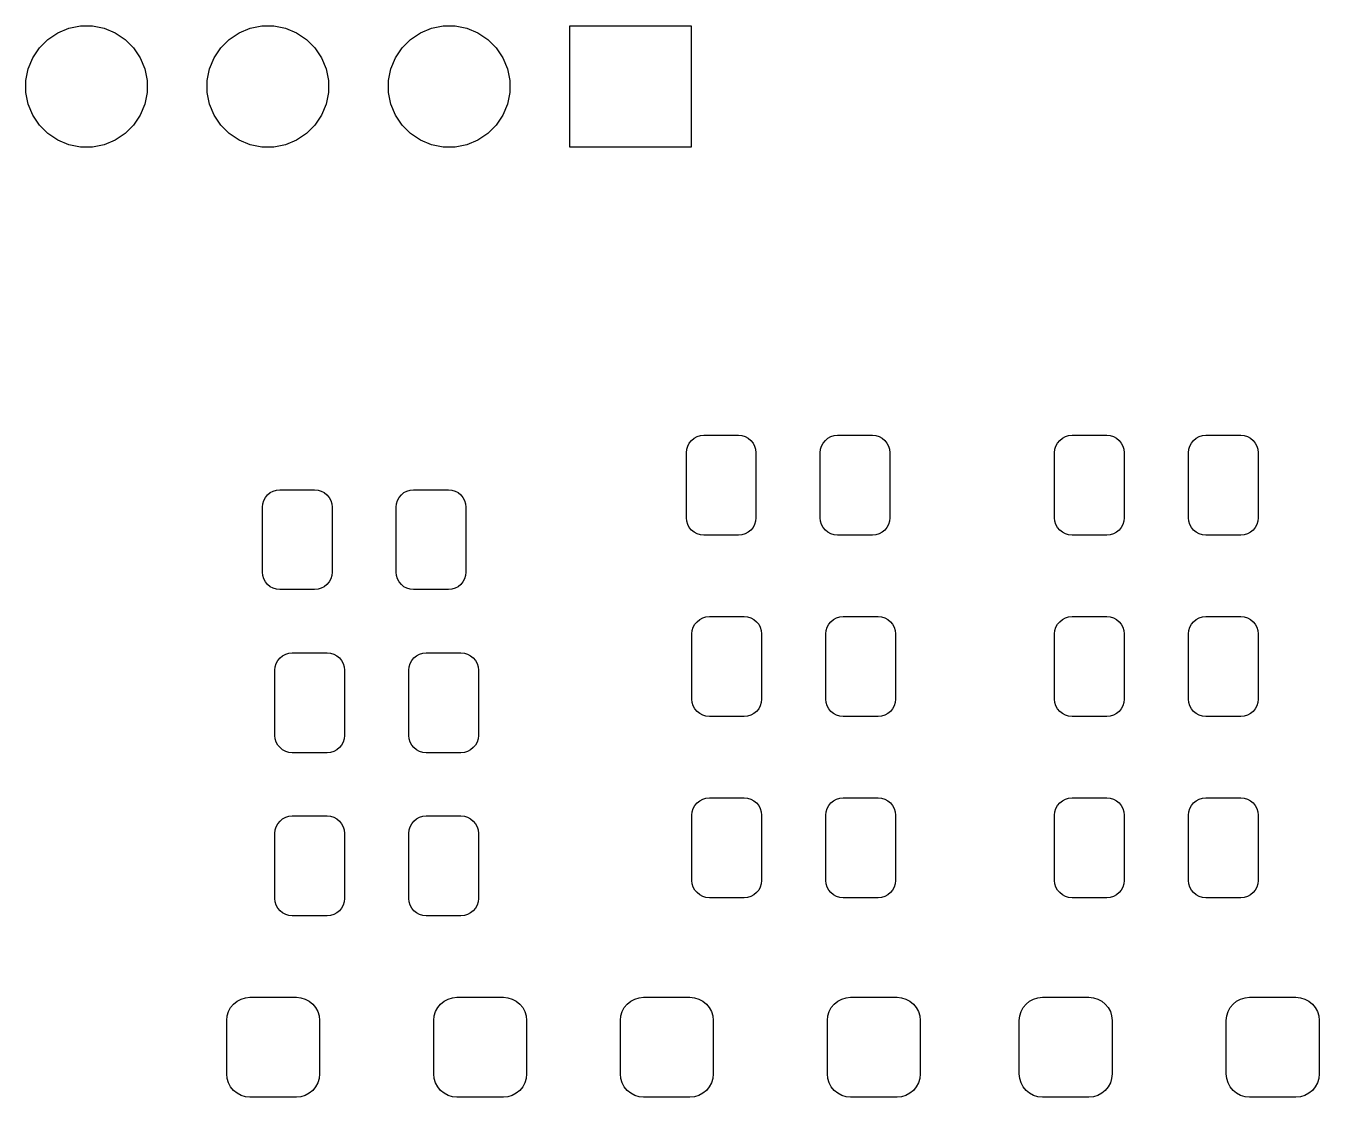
# Model space of a CAD drawing. Extents: x -0.28 to 2.62, y -2.15 to -0.12.
# Drawn here: x 1.177 to 1.89, y -0.978 to -0.387 of the extents above; entities that cross this region are included whole.
import ezdxf

# ---------------------------------------------------------------- set-up
doc = ezdxf.new("R2010")
doc.units = 0
doc.header["$MEASUREMENT"] = 0
doc.layers.add('BLACK', color=7, linetype='CONTINUOUS')

msp = doc.modelspace()

# ---------------------------------------------------------------- linework, layer by layer
at = {"layer": 'BLACK', "linetype": 'CONTINUOUS'}
for p, q in [((1.18867, -0.394006), (1.19415, -0.390344)), ((1.19415, -0.390344), (1.20024, -0.387821)), ((1.20024, -0.387821), (1.2067, -0.386535)), ((1.2067, -0.386535), (1.2133, -0.386535)), ((1.2133, -0.386535), (1.21976, -0.387821)), ((1.21976, -0.387821), (1.22585, -0.390344)), ((1.22585, -0.390344), (1.23133, -0.394006)), ((1.28867, -0.394006), (1.29415, -0.390344)), ((1.29415, -0.390344), (1.30024, -0.387821)), ((1.30024, -0.387821), (1.3067, -0.386535)), ((1.3067, -0.386535), (1.3133, -0.386535)), ((1.3133, -0.386535), (1.31976, -0.387821)), ((1.31976, -0.387821), (1.32585, -0.390344)), ((1.32585, -0.390344), (1.33133, -0.394006)), ((1.38867, -0.394006), (1.39415, -0.390344)), ((1.39415, -0.390344), (1.40024, -0.387821)), ((1.40024, -0.387821), (1.4067, -0.386535)), ((1.4067, -0.386535), (1.4133, -0.386535)), ((1.4133, -0.386535), (1.41976, -0.387821)), ((1.41976, -0.387821), (1.42585, -0.390344)), ((1.42585, -0.390344), (1.43133, -0.394006)), ((1.47654, -0.453465), (1.47654, -0.386535)), ((1.47654, -0.386535), (1.54346, -0.386535)), ((1.54346, -0.386535), (1.54346, -0.453465)), ((1.18034, -0.404149), (1.18401, -0.398668)), ((1.18401, -0.398668), (1.18867, -0.394006)), ((1.23133, -0.394006), (1.23599, -0.398668)), ((1.23599, -0.398668), (1.23966, -0.404149)), ((1.28034, -0.404149), (1.28401, -0.398668)), ((1.28401, -0.398668), (1.28867, -0.394006)), ((1.33133, -0.394006), (1.33599, -0.398668)), ((1.33599, -0.398668), (1.33966, -0.404149)), ((1.38034, -0.404149), (1.38401, -0.398668)), ((1.38401, -0.398668), (1.38867, -0.394006)), ((1.43133, -0.394006), (1.43599, -0.398668)), ((1.43599, -0.398668), (1.43966, -0.404149)), ((1.17782, -0.410239), (1.18034, -0.404149)), ((1.23966, -0.404149), (1.24218, -0.410239)), ((1.27782, -0.410239), (1.28034, -0.404149)), ((1.33966, -0.404149), (1.34218, -0.410239)), ((1.37782, -0.410239), (1.38034, -0.404149)), ((1.43966, -0.404149), (1.44218, -0.410239)), ((1.17654, -0.416704), (1.17782, -0.410239)), ((1.24218, -0.410239), (1.24346, -0.416704)), ((1.27654, -0.416704), (1.27782, -0.410239)), ((1.34218, -0.410239), (1.34346, -0.416704)), ((1.37654, -0.416704), (1.37782, -0.410239)), ((1.44218, -0.410239), (1.44346, -0.416704)), ((1.17654, -0.423296), (1.17654, -0.416704)), ((1.24346, -0.416704), (1.24346, -0.423296)), ((1.27654, -0.423296), (1.27654, -0.416704)), ((1.34346, -0.416704), (1.34346, -0.423296)), ((1.37654, -0.423296), (1.37654, -0.416704)), ((1.44346, -0.416704), (1.44346, -0.423296)), ((1.17782, -0.429761), (1.17654, -0.423296)), ((1.24346, -0.423296), (1.24218, -0.429761)), ((1.27782, -0.429761), (1.27654, -0.423296)), ((1.34346, -0.423296), (1.34218, -0.429761)), ((1.37782, -0.429761), (1.37654, -0.423296)), ((1.44346, -0.423296), (1.44218, -0.429761)), ((1.18034, -0.435851), (1.17782, -0.429761)), ((1.24218, -0.429761), (1.23966, -0.435851)), ((1.28034, -0.435851), (1.27782, -0.429761)), ((1.34218, -0.429761), (1.33966, -0.435851)), ((1.38034, -0.435851), (1.37782, -0.429761)), ((1.44218, -0.429761), (1.43966, -0.435851)), ((1.18401, -0.441332), (1.18034, -0.435851)), ((1.18867, -0.445994), (1.18401, -0.441332)), ((1.23599, -0.441332), (1.23133, -0.445994)), ((1.23966, -0.435851), (1.23599, -0.441332)), ((1.28401, -0.441332), (1.28034, -0.435851)), ((1.28867, -0.445994), (1.28401, -0.441332)), ((1.33599, -0.441332), (1.33133, -0.445994)), ((1.33966, -0.435851), (1.33599, -0.441332)), ((1.38401, -0.441332), (1.38034, -0.435851)), ((1.38867, -0.445994), (1.38401, -0.441332)), ((1.43599, -0.441332), (1.43133, -0.445994)), ((1.43966, -0.435851), (1.43599, -0.441332)), ((1.19415, -0.449656), (1.18867, -0.445994)), ((1.23133, -0.445994), (1.22585, -0.449656)), ((1.29415, -0.449656), (1.28867, -0.445994)), ((1.33133, -0.445994), (1.32585, -0.449656)), ((1.39415, -0.449656), (1.38867, -0.445994)), ((1.43133, -0.445994), (1.42585, -0.449656)), ((1.20024, -0.452179), (1.19415, -0.449656)), ((1.2067, -0.453465), (1.20024, -0.452179)), ((1.2133, -0.453465), (1.2067, -0.453465)), ((1.21976, -0.452179), (1.2133, -0.453465)), ((1.22585, -0.449656), (1.21976, -0.452179)), ((1.30024, -0.452179), (1.29415, -0.449656)), ((1.3067, -0.453465), (1.30024, -0.452179)), ((1.3133, -0.453465), (1.3067, -0.453465)), ((1.31976, -0.452179), (1.3133, -0.453465)), ((1.32585, -0.449656), (1.31976, -0.452179)), ((1.40024, -0.452179), (1.39415, -0.449656)), ((1.4067, -0.453465), (1.40024, -0.452179)), ((1.4133, -0.453465), (1.4067, -0.453465)), ((1.41976, -0.452179), (1.4133, -0.453465)), ((1.42585, -0.449656), (1.41976, -0.452179)), ((1.54346, -0.453465), (1.47654, -0.453465)), ((1.54507, -0.614058), (1.54673, -0.613171)), ((1.54673, -0.613171), (1.54853, -0.612625)), ((1.54853, -0.612625), (1.5504, -0.612441)), ((1.5504, -0.612441), (1.5696, -0.612441)), ((1.5696, -0.612441), (1.57147, -0.612625)), ((1.57147, -0.612625), (1.57327, -0.613171)), ((1.57327, -0.613171), (1.57493, -0.614058)), ((1.61889, -0.614058), (1.62055, -0.613171)), ((1.62055, -0.613171), (1.62235, -0.612625)), ((1.62235, -0.612625), (1.62422, -0.612441)), ((1.62422, -0.612441), (1.64342, -0.612441)), ((1.64342, -0.612441), (1.64529, -0.612625)), ((1.64529, -0.612625), (1.64709, -0.613171)), ((1.64709, -0.613171), (1.64875, -0.614058)), ((1.74816, -0.614058), (1.74982, -0.613171)), ((1.74982, -0.613171), (1.75162, -0.612625)), ((1.75162, -0.612625), (1.75349, -0.612441)), ((1.75349, -0.612441), (1.77269, -0.612441)), ((1.77269, -0.612441), (1.77456, -0.612625)), ((1.77456, -0.612625), (1.77636, -0.613171)), ((1.77636, -0.613171), (1.77802, -0.614058)), ((1.82198, -0.614058), (1.82364, -0.613171)), ((1.82364, -0.613171), (1.82544, -0.612625)), ((1.82544, -0.612625), (1.82731, -0.612441)), ((1.82731, -0.612441), (1.84651, -0.612441)), ((1.84651, -0.612441), (1.84838, -0.612625)), ((1.84838, -0.612625), (1.85018, -0.613171)), ((1.85018, -0.613171), (1.85184, -0.614058)), ((1.54081, -0.622037), (1.54099, -0.620165)), ((1.54099, -0.620165), (1.54154, -0.618365)), ((1.54154, -0.618365), (1.54242, -0.616706)), ((1.54242, -0.616706), (1.54362, -0.615252)), ((1.54362, -0.615252), (1.54507, -0.614058)), ((1.57493, -0.614058), (1.57638, -0.615252)), ((1.57638, -0.615252), (1.57758, -0.616706)), ((1.57758, -0.616706), (1.57846, -0.618365)), ((1.57846, -0.618365), (1.57901, -0.620165)), ((1.57901, -0.620165), (1.57919, -0.622037)), ((1.61463, -0.622037), (1.61481, -0.620165)), ((1.61481, -0.620165), (1.61536, -0.618365)), ((1.61536, -0.618365), (1.61624, -0.616706)), ((1.61624, -0.616706), (1.61744, -0.615252)), ((1.61744, -0.615252), (1.61889, -0.614058)), ((1.64875, -0.614058), (1.6502, -0.615252)), ((1.6502, -0.615252), (1.65139, -0.616706)), ((1.65139, -0.616706), (1.65228, -0.618365)), ((1.65228, -0.618365), (1.65283, -0.620165)), ((1.65283, -0.620165), (1.65301, -0.622037)), ((1.7439, -0.622037), (1.74408, -0.620165)), ((1.74408, -0.620165), (1.74463, -0.618365)), ((1.74463, -0.618365), (1.74551, -0.616706)), ((1.74551, -0.616706), (1.74671, -0.615252)), ((1.74671, -0.615252), (1.74816, -0.614058)), ((1.77802, -0.614058), (1.77947, -0.615252)), ((1.77947, -0.615252), (1.78067, -0.616706)), ((1.78067, -0.616706), (1.78155, -0.618365)), ((1.78155, -0.618365), (1.7821, -0.620165)), ((1.7821, -0.620165), (1.78228, -0.622037)), ((1.81772, -0.622037), (1.8179, -0.620165)), ((1.8179, -0.620165), (1.81845, -0.618365)), ((1.81845, -0.618365), (1.81933, -0.616706)), ((1.81933, -0.616706), (1.82053, -0.615252)), ((1.82053, -0.615252), (1.82198, -0.614058)), ((1.85184, -0.614058), (1.85329, -0.615252)), ((1.85329, -0.615252), (1.85449, -0.616706)), ((1.85449, -0.616706), (1.85537, -0.618365)), ((1.85537, -0.618365), (1.85592, -0.620165)), ((1.85592, -0.620165), (1.8561, -0.622037)), ((1.54081, -0.657963), (1.54081, -0.622037)), ((1.57919, -0.622037), (1.57919, -0.657963)), ((1.61463, -0.657963), (1.61463, -0.622037)), ((1.65301, -0.622037), (1.65301, -0.657963)), ((1.7439, -0.657963), (1.7439, -0.622037)), ((1.78228, -0.622037), (1.78228, -0.657963)), ((1.81772, -0.657963), (1.81772, -0.622037)), ((1.8561, -0.622037), (1.8561, -0.657963)), ((1.30717, -0.650165), (1.30772, -0.648365)), ((1.30772, -0.648365), (1.30861, -0.646706)), ((1.30861, -0.646706), (1.3098, -0.645252)), ((1.3098, -0.645252), (1.31125, -0.644058)), ((1.31125, -0.644058), (1.31291, -0.643171)), ((1.31291, -0.643171), (1.31471, -0.642625)), ((1.31471, -0.642625), (1.31658, -0.642441)), ((1.31658, -0.642441), (1.33578, -0.642441)), ((1.33578, -0.642441), (1.33765, -0.642625)), ((1.33765, -0.642625), (1.33945, -0.643171)), ((1.33945, -0.643171), (1.34111, -0.644058)), ((1.34111, -0.644058), (1.34256, -0.645252)), ((1.34256, -0.645252), (1.34376, -0.646706)), ((1.34376, -0.646706), (1.34464, -0.648365)), ((1.34464, -0.648365), (1.34519, -0.650165)), ((1.38099, -0.650165), (1.38154, -0.648365)), ((1.38154, -0.648365), (1.38242, -0.646706)), ((1.38242, -0.646706), (1.38362, -0.645252)), ((1.38362, -0.645252), (1.38507, -0.644058)), ((1.38507, -0.644058), (1.38673, -0.643171)), ((1.38673, -0.643171), (1.38853, -0.642625)), ((1.38853, -0.642625), (1.3904, -0.642441)), ((1.3904, -0.642441), (1.4096, -0.642441)), ((1.4096, -0.642441), (1.41147, -0.642625)), ((1.41147, -0.642625), (1.41327, -0.643171)), ((1.41327, -0.643171), (1.41493, -0.644058)), ((1.41493, -0.644058), (1.41638, -0.645252)), ((1.41638, -0.645252), (1.41758, -0.646706)), ((1.41758, -0.646706), (1.41846, -0.648365)), ((1.41846, -0.648365), (1.41901, -0.650165)), ((1.30699, -0.652037), (1.30717, -0.650165)), ((1.30699, -0.687963), (1.30699, -0.652037)), ((1.34519, -0.650165), (1.34537, -0.652037)), ((1.34537, -0.652037), (1.34537, -0.687963)), ((1.38081, -0.652037), (1.38099, -0.650165)), ((1.38081, -0.687963), (1.38081, -0.652037)), ((1.41901, -0.650165), (1.41919, -0.652037)), ((1.41919, -0.652037), (1.41919, -0.687963)), ((1.54099, -0.659835), (1.54081, -0.657963)), ((1.54154, -0.661635), (1.54099, -0.659835)), ((1.54242, -0.663294), (1.54154, -0.661635)), ((1.54362, -0.664748), (1.54242, -0.663294)), ((1.57758, -0.663294), (1.57638, -0.664748)), ((1.57846, -0.661635), (1.57758, -0.663294)), ((1.57901, -0.659835), (1.57846, -0.661635)), ((1.57919, -0.657963), (1.57901, -0.659835)), ((1.61481, -0.659835), (1.61463, -0.657963)), ((1.61536, -0.661635), (1.61481, -0.659835)), ((1.61624, -0.663294), (1.61536, -0.661635)), ((1.61744, -0.664748), (1.61624, -0.663294)), ((1.65139, -0.663294), (1.6502, -0.664748)), ((1.65228, -0.661635), (1.65139, -0.663294)), ((1.65283, -0.659835), (1.65228, -0.661635)), ((1.65301, -0.657963), (1.65283, -0.659835)), ((1.74408, -0.659835), (1.7439, -0.657963)), ((1.74463, -0.661635), (1.74408, -0.659835)), ((1.74551, -0.663294), (1.74463, -0.661635)), ((1.74671, -0.664748), (1.74551, -0.663294)), ((1.78067, -0.663294), (1.77947, -0.664748)), ((1.78155, -0.661635), (1.78067, -0.663294)), ((1.7821, -0.659835), (1.78155, -0.661635)), ((1.78228, -0.657963), (1.7821, -0.659835)), ((1.8179, -0.659835), (1.81772, -0.657963)), ((1.81845, -0.661635), (1.8179, -0.659835)), ((1.81933, -0.663294), (1.81845, -0.661635)), ((1.82053, -0.664748), (1.81933, -0.663294)), ((1.85449, -0.663294), (1.85329, -0.664748)), ((1.85537, -0.661635), (1.85449, -0.663294)), ((1.85592, -0.659835), (1.85537, -0.661635)), ((1.8561, -0.657963), (1.85592, -0.659835)), ((1.54507, -0.665942), (1.54362, -0.664748)), ((1.54673, -0.666829), (1.54507, -0.665942)), ((1.54853, -0.667375), (1.54673, -0.666829)), ((1.5504, -0.667559), (1.54853, -0.667375)), ((1.5696, -0.667559), (1.5504, -0.667559)), ((1.57147, -0.667375), (1.5696, -0.667559)), ((1.57327, -0.666829), (1.57147, -0.667375)), ((1.57493, -0.665942), (1.57327, -0.666829)), ((1.57638, -0.664748), (1.57493, -0.665942)), ((1.61889, -0.665942), (1.61744, -0.664748)), ((1.62055, -0.666829), (1.61889, -0.665942)), ((1.62235, -0.667375), (1.62055, -0.666829)), ((1.62422, -0.667559), (1.62235, -0.667375)), ((1.64342, -0.667559), (1.62422, -0.667559)), ((1.64529, -0.667375), (1.64342, -0.667559)), ((1.64709, -0.666829), (1.64529, -0.667375)), ((1.64875, -0.665942), (1.64709, -0.666829)), ((1.6502, -0.664748), (1.64875, -0.665942)), ((1.74816, -0.665942), (1.74671, -0.664748)), ((1.74982, -0.666829), (1.74816, -0.665942)), ((1.75162, -0.667375), (1.74982, -0.666829)), ((1.75349, -0.667559), (1.75162, -0.667375)), ((1.77269, -0.667559), (1.75349, -0.667559)), ((1.77456, -0.667375), (1.77269, -0.667559)), ((1.77636, -0.666829), (1.77456, -0.667375)), ((1.77802, -0.665942), (1.77636, -0.666829)), ((1.77947, -0.664748), (1.77802, -0.665942)), ((1.82198, -0.665942), (1.82053, -0.664748)), ((1.82364, -0.666829), (1.82198, -0.665942)), ((1.82544, -0.667375), (1.82364, -0.666829)), ((1.82731, -0.667559), (1.82544, -0.667375)), ((1.84651, -0.667559), (1.82731, -0.667559)), ((1.84838, -0.667375), (1.84651, -0.667559)), ((1.85018, -0.666829), (1.84838, -0.667375)), ((1.85184, -0.665942), (1.85018, -0.666829)), ((1.85329, -0.664748), (1.85184, -0.665942)), ((1.30717, -0.689835), (1.30699, -0.687963)), ((1.30772, -0.691635), (1.30717, -0.689835)), ((1.30861, -0.693294), (1.30772, -0.691635)), ((1.34464, -0.691635), (1.34376, -0.693294)), ((1.34519, -0.689835), (1.34464, -0.691635)), ((1.34537, -0.687963), (1.34519, -0.689835)), ((1.38099, -0.689835), (1.38081, -0.687963)), ((1.38154, -0.691635), (1.38099, -0.689835)), ((1.38242, -0.693294), (1.38154, -0.691635)), ((1.41846, -0.691635), (1.41758, -0.693294)), ((1.41901, -0.689835), (1.41846, -0.691635)), ((1.41919, -0.687963), (1.41901, -0.689835)), ((1.3098, -0.694748), (1.30861, -0.693294)), ((1.31125, -0.695942), (1.3098, -0.694748)), ((1.31291, -0.696829), (1.31125, -0.695942)), ((1.31471, -0.697375), (1.31291, -0.696829)), ((1.31658, -0.697559), (1.31471, -0.697375)), ((1.33578, -0.697559), (1.31658, -0.697559)), ((1.33765, -0.697375), (1.33578, -0.697559)), ((1.33945, -0.696829), (1.33765, -0.697375)), ((1.34111, -0.695942), (1.33945, -0.696829)), ((1.34256, -0.694748), (1.34111, -0.695942)), ((1.34376, -0.693294), (1.34256, -0.694748)), ((1.38362, -0.694748), (1.38242, -0.693294)), ((1.38507, -0.695942), (1.38362, -0.694748)), ((1.38673, -0.696829), (1.38507, -0.695942)), ((1.38853, -0.697375), (1.38673, -0.696829)), ((1.3904, -0.697559), (1.38853, -0.697375)), ((1.4096, -0.697559), (1.3904, -0.697559)), ((1.41147, -0.697375), (1.4096, -0.697559)), ((1.41327, -0.696829), (1.41147, -0.697375)), ((1.41493, -0.695942), (1.41327, -0.696829)), ((1.41638, -0.694748), (1.41493, -0.695942)), ((1.41758, -0.693294), (1.41638, -0.694748)), ((1.54816, -0.714058), (1.54982, -0.713171)), ((1.54982, -0.713171), (1.55162, -0.712625)), ((1.55162, -0.712625), (1.55349, -0.712441)), ((1.55349, -0.712441), (1.57269, -0.712441)), ((1.57269, -0.712441), (1.57456, -0.712625)), ((1.57456, -0.712625), (1.57636, -0.713171)), ((1.57636, -0.713171), (1.57802, -0.714058)), ((1.62198, -0.714058), (1.62364, -0.713171)), ((1.62364, -0.713171), (1.62544, -0.712625)), ((1.62544, -0.712625), (1.62731, -0.712441)), ((1.62731, -0.712441), (1.64651, -0.712441)), ((1.64651, -0.712441), (1.64838, -0.712625)), ((1.64838, -0.712625), (1.65018, -0.713171)), ((1.65018, -0.713171), (1.65184, -0.714058)), ((1.74816, -0.714058), (1.74982, -0.713171)), ((1.74982, -0.713171), (1.75162, -0.712625)), ((1.75162, -0.712625), (1.75349, -0.712441)), ((1.75349, -0.712441), (1.77269, -0.712441)), ((1.77269, -0.712441), (1.77456, -0.712625)), ((1.77456, -0.712625), (1.77636, -0.713171)), ((1.77636, -0.713171), (1.77802, -0.714058)), ((1.82198, -0.714058), (1.82364, -0.713171)), ((1.82364, -0.713171), (1.82544, -0.712625)), ((1.82544, -0.712625), (1.82731, -0.712441)), ((1.82731, -0.712441), (1.84651, -0.712441)), ((1.84651, -0.712441), (1.84838, -0.712625)), ((1.84838, -0.712625), (1.85018, -0.713171)), ((1.85018, -0.713171), (1.85184, -0.714058)), ((1.5439, -0.722037), (1.54408, -0.720165)), ((1.54408, -0.720165), (1.54463, -0.718365)), ((1.54463, -0.718365), (1.54551, -0.716706)), ((1.54551, -0.716706), (1.54671, -0.715252)), ((1.54671, -0.715252), (1.54816, -0.714058)), ((1.57802, -0.714058), (1.57947, -0.715252)), ((1.57947, -0.715252), (1.58067, -0.716706)), ((1.58067, -0.716706), (1.58155, -0.718365)), ((1.58155, -0.718365), (1.5821, -0.720165)), ((1.5821, -0.720165), (1.58228, -0.722037)), ((1.61772, -0.722037), (1.6179, -0.720165)), ((1.6179, -0.720165), (1.61845, -0.718365)), ((1.61845, -0.718365), (1.61933, -0.716706)), ((1.61933, -0.716706), (1.62053, -0.715252)), ((1.62053, -0.715252), (1.62198, -0.714058)), ((1.65184, -0.714058), (1.65329, -0.715252)), ((1.65329, -0.715252), (1.65449, -0.716706)), ((1.65449, -0.716706), (1.65537, -0.718365)), ((1.65537, -0.718365), (1.65592, -0.720165)), ((1.65592, -0.720165), (1.6561, -0.722037)), ((1.7439, -0.722037), (1.74408, -0.720165)), ((1.74408, -0.720165), (1.74463, -0.718365)), ((1.74463, -0.718365), (1.74551, -0.716706)), ((1.74551, -0.716706), (1.74671, -0.715252)), ((1.74671, -0.715252), (1.74816, -0.714058)), ((1.77802, -0.714058), (1.77947, -0.715252)), ((1.77947, -0.715252), (1.78067, -0.716706)), ((1.78067, -0.716706), (1.78155, -0.718365)), ((1.78155, -0.718365), (1.7821, -0.720165)), ((1.7821, -0.720165), (1.78228, -0.722037)), ((1.81772, -0.722037), (1.8179, -0.720165)), ((1.8179, -0.720165), (1.81845, -0.718365)), ((1.81845, -0.718365), (1.81933, -0.716706)), ((1.81933, -0.716706), (1.82053, -0.715252)), ((1.82053, -0.715252), (1.82198, -0.714058)), ((1.85184, -0.714058), (1.85329, -0.715252)), ((1.85329, -0.715252), (1.85449, -0.716706)), ((1.85449, -0.716706), (1.85537, -0.718365)), ((1.85537, -0.718365), (1.85592, -0.720165)), ((1.85592, -0.720165), (1.8561, -0.722037)), ((1.5439, -0.757963), (1.5439, -0.722037)), ((1.58228, -0.722037), (1.58228, -0.757963)), ((1.61772, -0.757963), (1.61772, -0.722037)), ((1.6561, -0.722037), (1.6561, -0.757963)), ((1.7439, -0.757963), (1.7439, -0.722037)), ((1.78228, -0.722037), (1.78228, -0.757963)), ((1.81772, -0.757963), (1.81772, -0.722037)), ((1.8561, -0.722037), (1.8561, -0.757963)), ((1.31671, -0.735252), (1.31816, -0.734058)), ((1.31816, -0.734058), (1.31982, -0.733171)), ((1.31982, -0.733171), (1.32162, -0.732625)), ((1.32162, -0.732625), (1.32349, -0.732441)), ((1.32349, -0.732441), (1.34269, -0.732441)), ((1.34269, -0.732441), (1.34456, -0.732625)), ((1.34456, -0.732625), (1.34636, -0.733171)), ((1.34636, -0.733171), (1.34802, -0.734058)), ((1.34802, -0.734058), (1.34947, -0.735252)), ((1.39053, -0.735252), (1.39198, -0.734058)), ((1.39198, -0.734058), (1.39364, -0.733171)), ((1.39364, -0.733171), (1.39544, -0.732625)), ((1.39544, -0.732625), (1.39731, -0.732441)), ((1.39731, -0.732441), (1.41651, -0.732441)), ((1.41651, -0.732441), (1.41838, -0.732625)), ((1.41838, -0.732625), (1.42018, -0.733171)), ((1.42018, -0.733171), (1.42184, -0.734058)), ((1.42184, -0.734058), (1.42329, -0.735252)), ((1.3139, -0.742037), (1.31408, -0.740165)), ((1.31408, -0.740165), (1.31463, -0.738365)), ((1.31463, -0.738365), (1.31551, -0.736706)), ((1.31551, -0.736706), (1.31671, -0.735252)), ((1.34947, -0.735252), (1.35067, -0.736706)), ((1.35067, -0.736706), (1.35155, -0.738365)), ((1.35155, -0.738365), (1.3521, -0.740165)), ((1.3521, -0.740165), (1.35228, -0.742037)), ((1.38772, -0.742037), (1.3879, -0.740165)), ((1.3879, -0.740165), (1.38845, -0.738365)), ((1.38845, -0.738365), (1.38933, -0.736706)), ((1.38933, -0.736706), (1.39053, -0.735252)), ((1.42329, -0.735252), (1.42449, -0.736706)), ((1.42449, -0.736706), (1.42537, -0.738365)), ((1.42537, -0.738365), (1.42592, -0.740165)), ((1.42592, -0.740165), (1.4261, -0.742037)), ((1.3139, -0.777963), (1.3139, -0.742037)), ((1.35228, -0.742037), (1.35228, -0.777963)), ((1.38772, -0.777963), (1.38772, -0.742037)), ((1.4261, -0.742037), (1.4261, -0.777963)), ((1.54408, -0.759835), (1.5439, -0.757963)), ((1.54463, -0.761635), (1.54408, -0.759835)), ((1.54551, -0.763294), (1.54463, -0.761635)), ((1.58155, -0.761635), (1.58067, -0.763294)), ((1.5821, -0.759835), (1.58155, -0.761635)), ((1.58228, -0.757963), (1.5821, -0.759835)), ((1.6179, -0.759835), (1.61772, -0.757963)), ((1.61845, -0.761635), (1.6179, -0.759835)), ((1.61933, -0.763294), (1.61845, -0.761635)), ((1.65537, -0.761635), (1.65449, -0.763294)), ((1.65592, -0.759835), (1.65537, -0.761635)), ((1.6561, -0.757963), (1.65592, -0.759835)), ((1.74408, -0.759835), (1.7439, -0.757963)), ((1.74463, -0.761635), (1.74408, -0.759835)), ((1.74551, -0.763294), (1.74463, -0.761635)), ((1.78155, -0.761635), (1.78067, -0.763294)), ((1.7821, -0.759835), (1.78155, -0.761635)), ((1.78228, -0.757963), (1.7821, -0.759835)), ((1.8179, -0.759835), (1.81772, -0.757963)), ((1.81845, -0.761635), (1.8179, -0.759835)), ((1.81933, -0.763294), (1.81845, -0.761635)), ((1.85537, -0.761635), (1.85449, -0.763294)), ((1.85592, -0.759835), (1.85537, -0.761635)), ((1.8561, -0.757963), (1.85592, -0.759835)), ((1.54671, -0.764748), (1.54551, -0.763294)), ((1.54816, -0.765942), (1.54671, -0.764748)), ((1.54982, -0.766829), (1.54816, -0.765942)), ((1.55162, -0.767375), (1.54982, -0.766829)), ((1.55349, -0.767559), (1.55162, -0.767375)), ((1.57269, -0.767559), (1.55349, -0.767559)), ((1.57456, -0.767375), (1.57269, -0.767559)), ((1.57636, -0.766829), (1.57456, -0.767375)), ((1.57802, -0.765942), (1.57636, -0.766829)), ((1.57947, -0.764748), (1.57802, -0.765942)), ((1.58067, -0.763294), (1.57947, -0.764748)), ((1.62053, -0.764748), (1.61933, -0.763294)), ((1.62198, -0.765942), (1.62053, -0.764748)), ((1.62364, -0.766829), (1.62198, -0.765942)), ((1.62544, -0.767375), (1.62364, -0.766829)), ((1.62731, -0.767559), (1.62544, -0.767375)), ((1.64651, -0.767559), (1.62731, -0.767559)), ((1.64838, -0.767375), (1.64651, -0.767559)), ((1.65018, -0.766829), (1.64838, -0.767375)), ((1.65184, -0.765942), (1.65018, -0.766829)), ((1.65329, -0.764748), (1.65184, -0.765942)), ((1.65449, -0.763294), (1.65329, -0.764748)), ((1.74671, -0.764748), (1.74551, -0.763294)), ((1.74816, -0.765942), (1.74671, -0.764748)), ((1.74982, -0.766829), (1.74816, -0.765942)), ((1.75162, -0.767375), (1.74982, -0.766829)), ((1.75349, -0.767559), (1.75162, -0.767375)), ((1.77269, -0.767559), (1.75349, -0.767559)), ((1.77456, -0.767375), (1.77269, -0.767559)), ((1.77636, -0.766829), (1.77456, -0.767375)), ((1.77802, -0.765942), (1.77636, -0.766829)), ((1.77947, -0.764748), (1.77802, -0.765942)), ((1.78067, -0.763294), (1.77947, -0.764748)), ((1.82053, -0.764748), (1.81933, -0.763294)), ((1.82198, -0.765942), (1.82053, -0.764748)), ((1.82364, -0.766829), (1.82198, -0.765942)), ((1.82544, -0.767375), (1.82364, -0.766829)), ((1.82731, -0.767559), (1.82544, -0.767375)), ((1.84651, -0.767559), (1.82731, -0.767559)), ((1.84838, -0.767375), (1.84651, -0.767559)), ((1.85018, -0.766829), (1.84838, -0.767375)), ((1.85184, -0.765942), (1.85018, -0.766829)), ((1.85329, -0.764748), (1.85184, -0.765942)), ((1.85449, -0.763294), (1.85329, -0.764748)), ((1.31408, -0.779835), (1.3139, -0.777963)), ((1.31463, -0.781635), (1.31408, -0.779835)), ((1.31551, -0.783294), (1.31463, -0.781635)), ((1.31671, -0.784748), (1.31551, -0.783294)), ((1.35067, -0.783294), (1.34947, -0.784748)), ((1.35155, -0.781635), (1.35067, -0.783294)), ((1.3521, -0.779835), (1.35155, -0.781635)), ((1.35228, -0.777963), (1.3521, -0.779835)), ((1.3879, -0.779835), (1.38772, -0.777963)), ((1.38845, -0.781635), (1.3879, -0.779835)), ((1.38933, -0.783294), (1.38845, -0.781635)), ((1.39053, -0.784748), (1.38933, -0.783294)), ((1.42449, -0.783294), (1.42329, -0.784748)), ((1.42537, -0.781635), (1.42449, -0.783294)), ((1.42592, -0.779835), (1.42537, -0.781635)), ((1.4261, -0.777963), (1.42592, -0.779835)), ((1.31816, -0.785942), (1.31671, -0.784748)), ((1.31982, -0.786829), (1.31816, -0.785942)), ((1.32162, -0.787375), (1.31982, -0.786829)), ((1.32349, -0.787559), (1.32162, -0.787375)), ((1.34269, -0.787559), (1.32349, -0.787559)), ((1.34456, -0.787375), (1.34269, -0.787559)), ((1.34636, -0.786829), (1.34456, -0.787375)), ((1.34802, -0.785942), (1.34636, -0.786829)), ((1.34947, -0.784748), (1.34802, -0.785942)), ((1.39198, -0.785942), (1.39053, -0.784748)), ((1.39364, -0.786829), (1.39198, -0.785942)), ((1.39544, -0.787375), (1.39364, -0.786829)), ((1.39731, -0.787559), (1.39544, -0.787375)), ((1.41651, -0.787559), (1.39731, -0.787559)), ((1.41838, -0.787375), (1.41651, -0.787559)), ((1.42018, -0.786829), (1.41838, -0.787375)), ((1.42184, -0.785942), (1.42018, -0.786829)), ((1.42329, -0.784748), (1.42184, -0.785942)), ((1.54982, -0.813171), (1.55162, -0.812625)), ((1.55162, -0.812625), (1.55349, -0.812441)), ((1.55349, -0.812441), (1.57269, -0.812441)), ((1.57269, -0.812441), (1.57456, -0.812625)), ((1.57456, -0.812625), (1.57636, -0.813171)), ((1.62364, -0.813171), (1.62544, -0.812625)), ((1.62544, -0.812625), (1.62731, -0.812441)), ((1.62731, -0.812441), (1.64651, -0.812441)), ((1.64651, -0.812441), (1.64838, -0.812625)), ((1.64838, -0.812625), (1.65018, -0.813171)), ((1.74982, -0.813171), (1.75162, -0.812625)), ((1.75162, -0.812625), (1.75349, -0.812441)), ((1.75349, -0.812441), (1.77269, -0.812441)), ((1.77269, -0.812441), (1.77456, -0.812625)), ((1.77456, -0.812625), (1.77636, -0.813171)), ((1.82364, -0.813171), (1.82544, -0.812625)), ((1.82544, -0.812625), (1.82731, -0.812441)), ((1.82731, -0.812441), (1.84651, -0.812441)), ((1.84651, -0.812441), (1.84838, -0.812625)), ((1.84838, -0.812625), (1.85018, -0.813171)), ((1.5439, -0.822037), (1.54408, -0.820165)), ((1.54408, -0.820165), (1.54463, -0.818365)), ((1.54463, -0.818365), (1.54551, -0.816706)), ((1.54551, -0.816706), (1.54671, -0.815252)), ((1.54671, -0.815252), (1.54816, -0.814058)), ((1.54816, -0.814058), (1.54982, -0.813171)), ((1.57636, -0.813171), (1.57802, -0.814058)), ((1.57802, -0.814058), (1.57947, -0.815252)), ((1.57947, -0.815252), (1.58067, -0.816706)), ((1.58067, -0.816706), (1.58155, -0.818365)), ((1.58155, -0.818365), (1.5821, -0.820165)), ((1.5821, -0.820165), (1.58228, -0.822037)), ((1.61772, -0.822037), (1.6179, -0.820165)), ((1.6179, -0.820165), (1.61845, -0.818365)), ((1.61845, -0.818365), (1.61933, -0.816706)), ((1.61933, -0.816706), (1.62053, -0.815252)), ((1.62053, -0.815252), (1.62198, -0.814058)), ((1.62198, -0.814058), (1.62364, -0.813171)), ((1.65018, -0.813171), (1.65184, -0.814058)), ((1.65184, -0.814058), (1.65329, -0.815252)), ((1.65329, -0.815252), (1.65449, -0.816706)), ((1.65449, -0.816706), (1.65537, -0.818365)), ((1.65537, -0.818365), (1.65592, -0.820165)), ((1.65592, -0.820165), (1.6561, -0.822037)), ((1.7439, -0.822037), (1.74408, -0.820165)), ((1.74408, -0.820165), (1.74463, -0.818365)), ((1.74463, -0.818365), (1.74551, -0.816706)), ((1.74551, -0.816706), (1.74671, -0.815252)), ((1.74671, -0.815252), (1.74816, -0.814058)), ((1.74816, -0.814058), (1.74982, -0.813171)), ((1.77636, -0.813171), (1.77802, -0.814058)), ((1.77802, -0.814058), (1.77947, -0.815252)), ((1.77947, -0.815252), (1.78067, -0.816706)), ((1.78067, -0.816706), (1.78155, -0.818365)), ((1.78155, -0.818365), (1.7821, -0.820165)), ((1.7821, -0.820165), (1.78228, -0.822037)), ((1.81772, -0.822037), (1.8179, -0.820165)), ((1.8179, -0.820165), (1.81845, -0.818365)), ((1.81845, -0.818365), (1.81933, -0.816706)), ((1.81933, -0.816706), (1.82053, -0.815252)), ((1.82053, -0.815252), (1.82198, -0.814058)), ((1.82198, -0.814058), (1.82364, -0.813171)), ((1.85018, -0.813171), (1.85184, -0.814058)), ((1.85184, -0.814058), (1.85329, -0.815252)), ((1.85329, -0.815252), (1.85449, -0.816706)), ((1.85449, -0.816706), (1.85537, -0.818365)), ((1.85537, -0.818365), (1.85592, -0.820165)), ((1.85592, -0.820165), (1.8561, -0.822037)), ((1.31463, -0.828365), (1.31551, -0.826706)), ((1.31551, -0.826706), (1.31671, -0.825252)), ((1.31671, -0.825252), (1.31816, -0.824058)), ((1.31816, -0.824058), (1.31982, -0.823171)), ((1.31982, -0.823171), (1.32162, -0.822625)), ((1.32162, -0.822625), (1.32349, -0.822441)), ((1.32349, -0.822441), (1.34269, -0.822441)), ((1.34269, -0.822441), (1.34456, -0.822625)), ((1.34456, -0.822625), (1.34636, -0.823171)), ((1.34636, -0.823171), (1.34802, -0.824058)), ((1.34802, -0.824058), (1.34947, -0.825252)), ((1.34947, -0.825252), (1.35067, -0.826706)), ((1.35067, -0.826706), (1.35155, -0.828365)), ((1.38845, -0.828365), (1.38933, -0.826706)), ((1.38933, -0.826706), (1.39053, -0.825252)), ((1.39053, -0.825252), (1.39198, -0.824058)), ((1.39198, -0.824058), (1.39364, -0.823171)), ((1.39364, -0.823171), (1.39544, -0.822625)), ((1.39544, -0.822625), (1.39731, -0.822441)), ((1.39731, -0.822441), (1.41651, -0.822441)), ((1.41651, -0.822441), (1.41838, -0.822625)), ((1.41838, -0.822625), (1.42018, -0.823171)), ((1.42018, -0.823171), (1.42184, -0.824058)), ((1.42184, -0.824058), (1.42329, -0.825252)), ((1.42329, -0.825252), (1.42449, -0.826706)), ((1.42449, -0.826706), (1.42537, -0.828365)), ((1.5439, -0.857963), (1.5439, -0.822037)), ((1.58228, -0.822037), (1.58228, -0.857963)), ((1.61772, -0.857963), (1.61772, -0.822037)), ((1.6561, -0.822037), (1.6561, -0.857963)), ((1.7439, -0.857963), (1.7439, -0.822037)), ((1.78228, -0.822037), (1.78228, -0.857963)), ((1.81772, -0.857963), (1.81772, -0.822037)), ((1.8561, -0.822037), (1.8561, -0.857963)), ((1.3139, -0.832037), (1.31408, -0.830165)), ((1.3139, -0.867963), (1.3139, -0.832037)), ((1.31408, -0.830165), (1.31463, -0.828365)), ((1.35155, -0.828365), (1.3521, -0.830165)), ((1.3521, -0.830165), (1.35228, -0.832037)), ((1.35228, -0.832037), (1.35228, -0.867963)), ((1.38772, -0.832037), (1.3879, -0.830165)), ((1.38772, -0.867963), (1.38772, -0.832037)), ((1.3879, -0.830165), (1.38845, -0.828365)), ((1.42537, -0.828365), (1.42592, -0.830165)), ((1.42592, -0.830165), (1.4261, -0.832037)), ((1.4261, -0.832037), (1.4261, -0.867963)), ((1.54408, -0.859835), (1.5439, -0.857963)), ((1.54463, -0.861635), (1.54408, -0.859835)), ((1.54551, -0.863294), (1.54463, -0.861635)), ((1.58155, -0.861635), (1.58067, -0.863294)), ((1.5821, -0.859835), (1.58155, -0.861635)), ((1.58228, -0.857963), (1.5821, -0.859835)), ((1.6179, -0.859835), (1.61772, -0.857963)), ((1.61845, -0.861635), (1.6179, -0.859835)), ((1.61933, -0.863294), (1.61845, -0.861635)), ((1.65537, -0.861635), (1.65449, -0.863294)), ((1.65592, -0.859835), (1.65537, -0.861635)), ((1.6561, -0.857963), (1.65592, -0.859835)), ((1.74408, -0.859835), (1.7439, -0.857963)), ((1.74463, -0.861635), (1.74408, -0.859835)), ((1.74551, -0.863294), (1.74463, -0.861635)), ((1.78155, -0.861635), (1.78067, -0.863294)), ((1.7821, -0.859835), (1.78155, -0.861635)), ((1.78228, -0.857963), (1.7821, -0.859835)), ((1.8179, -0.859835), (1.81772, -0.857963)), ((1.81845, -0.861635), (1.8179, -0.859835)), ((1.81933, -0.863294), (1.81845, -0.861635)), ((1.85537, -0.861635), (1.85449, -0.863294)), ((1.85592, -0.859835), (1.85537, -0.861635)), ((1.8561, -0.857963), (1.85592, -0.859835)), ((1.31408, -0.869835), (1.3139, -0.867963)), ((1.31463, -0.871635), (1.31408, -0.869835)), ((1.3521, -0.869835), (1.35155, -0.871635)), ((1.35228, -0.867963), (1.3521, -0.869835)), ((1.3879, -0.869835), (1.38772, -0.867963)), ((1.38845, -0.871635), (1.3879, -0.869835)), ((1.42592, -0.869835), (1.42537, -0.871635)), ((1.4261, -0.867963), (1.42592, -0.869835)), ((1.54671, -0.864748), (1.54551, -0.863294)), ((1.54816, -0.865942), (1.54671, -0.864748)), ((1.54982, -0.866829), (1.54816, -0.865942)), ((1.55162, -0.867375), (1.54982, -0.866829)), ((1.55349, -0.867559), (1.55162, -0.867375)), ((1.57269, -0.867559), (1.55349, -0.867559)), ((1.57456, -0.867375), (1.57269, -0.867559)), ((1.57636, -0.866829), (1.57456, -0.867375)), ((1.57802, -0.865942), (1.57636, -0.866829)), ((1.57947, -0.864748), (1.57802, -0.865942)), ((1.58067, -0.863294), (1.57947, -0.864748)), ((1.62053, -0.864748), (1.61933, -0.863294)), ((1.62198, -0.865942), (1.62053, -0.864748)), ((1.62364, -0.866829), (1.62198, -0.865942)), ((1.62544, -0.867375), (1.62364, -0.866829)), ((1.62731, -0.867559), (1.62544, -0.867375)), ((1.64651, -0.867559), (1.62731, -0.867559)), ((1.64838, -0.867375), (1.64651, -0.867559)), ((1.65018, -0.866829), (1.64838, -0.867375)), ((1.65184, -0.865942), (1.65018, -0.866829)), ((1.65329, -0.864748), (1.65184, -0.865942)), ((1.65449, -0.863294), (1.65329, -0.864748)), ((1.74671, -0.864748), (1.74551, -0.863294)), ((1.74816, -0.865942), (1.74671, -0.864748)), ((1.74982, -0.866829), (1.74816, -0.865942)), ((1.75162, -0.867375), (1.74982, -0.866829)), ((1.75349, -0.867559), (1.75162, -0.867375)), ((1.77269, -0.867559), (1.75349, -0.867559)), ((1.77456, -0.867375), (1.77269, -0.867559)), ((1.77636, -0.866829), (1.77456, -0.867375)), ((1.77802, -0.865942), (1.77636, -0.866829)), ((1.77947, -0.864748), (1.77802, -0.865942)), ((1.78067, -0.863294), (1.77947, -0.864748)), ((1.82053, -0.864748), (1.81933, -0.863294)), ((1.82198, -0.865942), (1.82053, -0.864748)), ((1.82364, -0.866829), (1.82198, -0.865942)), ((1.82544, -0.867375), (1.82364, -0.866829)), ((1.82731, -0.867559), (1.82544, -0.867375)), ((1.84651, -0.867559), (1.82731, -0.867559)), ((1.84838, -0.867375), (1.84651, -0.867559)), ((1.85018, -0.866829), (1.84838, -0.867375)), ((1.85184, -0.865942), (1.85018, -0.866829)), ((1.85329, -0.864748), (1.85184, -0.865942)), ((1.85449, -0.863294), (1.85329, -0.864748)), ((1.31551, -0.873294), (1.31463, -0.871635)), ((1.31671, -0.874748), (1.31551, -0.873294)), ((1.31816, -0.875942), (1.31671, -0.874748)), ((1.31982, -0.876829), (1.31816, -0.875942)), ((1.32162, -0.877375), (1.31982, -0.876829)), ((1.34636, -0.876829), (1.34456, -0.877375)), ((1.34802, -0.875942), (1.34636, -0.876829)), ((1.34947, -0.874748), (1.34802, -0.875942)), ((1.35067, -0.873294), (1.34947, -0.874748)), ((1.35155, -0.871635), (1.35067, -0.873294)), ((1.38933, -0.873294), (1.38845, -0.871635)), ((1.39053, -0.874748), (1.38933, -0.873294)), ((1.39198, -0.875942), (1.39053, -0.874748)), ((1.39364, -0.876829), (1.39198, -0.875942)), ((1.39544, -0.877375), (1.39364, -0.876829)), ((1.42018, -0.876829), (1.41838, -0.877375)), ((1.42184, -0.875942), (1.42018, -0.876829)), ((1.42329, -0.874748), (1.42184, -0.875942)), ((1.42449, -0.873294), (1.42329, -0.874748)), ((1.42537, -0.871635), (1.42449, -0.873294)), ((1.32349, -0.877559), (1.32162, -0.877375)), ((1.34269, -0.877559), (1.32349, -0.877559)), ((1.34456, -0.877375), (1.34269, -0.877559)), ((1.39731, -0.877559), (1.39544, -0.877375)), ((1.41651, -0.877559), (1.39731, -0.877559)), ((1.41838, -0.877375), (1.41651, -0.877559)), ((1.28948, -0.928128), (1.29107, -0.926189)), ((1.29107, -0.926189), (1.29301, -0.924597)), ((1.29301, -0.924597), (1.29522, -0.923415)), ((1.29522, -0.923415), (1.29762, -0.922687)), ((1.29762, -0.922687), (1.30012, -0.922441)), ((1.30012, -0.922441), (1.32571, -0.922441)), ((1.32571, -0.922441), (1.3282, -0.922687)), ((1.3282, -0.922687), (1.33061, -0.923415)), ((1.33061, -0.923415), (1.33282, -0.924597)), ((1.33282, -0.924597), (1.33476, -0.926189)), ((1.33476, -0.926189), (1.33635, -0.928128)), ((1.40365, -0.928128), (1.40524, -0.926189)), ((1.40524, -0.926189), (1.40718, -0.924597)), ((1.40718, -0.924597), (1.40939, -0.923415)), ((1.40939, -0.923415), (1.4118, -0.922687)), ((1.4118, -0.922687), (1.41429, -0.922441)), ((1.41429, -0.922441), (1.43988, -0.922441)), ((1.43988, -0.922441), (1.44238, -0.922687)), ((1.44238, -0.922687), (1.44478, -0.923415)), ((1.44478, -0.923415), (1.44699, -0.924597)), ((1.44699, -0.924597), (1.44893, -0.926189)), ((1.44893, -0.926189), (1.45052, -0.928128)), ((1.50657, -0.928128), (1.50816, -0.926189)), ((1.50816, -0.926189), (1.5101, -0.924597)), ((1.5101, -0.924597), (1.51231, -0.923415)), ((1.51231, -0.923415), (1.51471, -0.922687)), ((1.51471, -0.922687), (1.5172, -0.922441)), ((1.5172, -0.922441), (1.5428, -0.922441)), ((1.5428, -0.922441), (1.54529, -0.922687)), ((1.54529, -0.922687), (1.54769, -0.923415)), ((1.54769, -0.923415), (1.5499, -0.924597)), ((1.5499, -0.924597), (1.55184, -0.926189)), ((1.55184, -0.926189), (1.55343, -0.928128)), ((1.62074, -0.928128), (1.62233, -0.926189)), ((1.62233, -0.926189), (1.62427, -0.924597)), ((1.62427, -0.924597), (1.62648, -0.923415)), ((1.62648, -0.923415), (1.62888, -0.922687)), ((1.62888, -0.922687), (1.63138, -0.922441)), ((1.63138, -0.922441), (1.65697, -0.922441)), ((1.65697, -0.922441), (1.65946, -0.922687)), ((1.65946, -0.922687), (1.66187, -0.923415)), ((1.66187, -0.923415), (1.66408, -0.924597)), ((1.66408, -0.924597), (1.66602, -0.926189)), ((1.66602, -0.926189), (1.66761, -0.928128)), ((1.72657, -0.928128), (1.72816, -0.926189)), ((1.72816, -0.926189), (1.7301, -0.924597)), ((1.7301, -0.924597), (1.73231, -0.923415)), ((1.73231, -0.923415), (1.73471, -0.922687)), ((1.73471, -0.922687), (1.7372, -0.922441)), ((1.7372, -0.922441), (1.7628, -0.922441)), ((1.7628, -0.922441), (1.76529, -0.922687)), ((1.76529, -0.922687), (1.76769, -0.923415)), ((1.76769, -0.923415), (1.7699, -0.924597)), ((1.7699, -0.924597), (1.77184, -0.926189)), ((1.77184, -0.926189), (1.77343, -0.928128)), ((1.84074, -0.928128), (1.84233, -0.926189)), ((1.84233, -0.926189), (1.84427, -0.924597)), ((1.84427, -0.924597), (1.84648, -0.923415)), ((1.84648, -0.923415), (1.84888, -0.922687)), ((1.84888, -0.922687), (1.85138, -0.922441)), ((1.85138, -0.922441), (1.87697, -0.922441)), ((1.87697, -0.922441), (1.87946, -0.922687)), ((1.87946, -0.922687), (1.88187, -0.923415)), ((1.88187, -0.923415), (1.88408, -0.924597)), ((1.88408, -0.924597), (1.88602, -0.926189)), ((1.88602, -0.926189), (1.88761, -0.928128)), ((1.28732, -0.935236), (1.28757, -0.93274)), ((1.28757, -0.93274), (1.2883, -0.93034)), ((1.2883, -0.93034), (1.28948, -0.928128)), ((1.33635, -0.928128), (1.33753, -0.93034)), ((1.33753, -0.93034), (1.33826, -0.93274)), ((1.33826, -0.93274), (1.3385, -0.935236)), ((1.4015, -0.935236), (1.40174, -0.93274)), ((1.40174, -0.93274), (1.40247, -0.93034)), ((1.40247, -0.93034), (1.40365, -0.928128)), ((1.45052, -0.928128), (1.4517, -0.93034)), ((1.4517, -0.93034), (1.45243, -0.93274)), ((1.45243, -0.93274), (1.45268, -0.935236)), ((1.50441, -0.935236), (1.50466, -0.93274)), ((1.50466, -0.93274), (1.50538, -0.93034)), ((1.50538, -0.93034), (1.50657, -0.928128)), ((1.55343, -0.928128), (1.55462, -0.93034)), ((1.55462, -0.93034), (1.55534, -0.93274)), ((1.55534, -0.93274), (1.55559, -0.935236)), ((1.61858, -0.935236), (1.61883, -0.93274)), ((1.61883, -0.93274), (1.61956, -0.93034)), ((1.61956, -0.93034), (1.62074, -0.928128)), ((1.66761, -0.928128), (1.66879, -0.93034)), ((1.66879, -0.93034), (1.66952, -0.93274)), ((1.66952, -0.93274), (1.66976, -0.935236)), ((1.72441, -0.935236), (1.72466, -0.93274)), ((1.72466, -0.93274), (1.72538, -0.93034)), ((1.72538, -0.93034), (1.72657, -0.928128)), ((1.77343, -0.928128), (1.77462, -0.93034)), ((1.77462, -0.93034), (1.77534, -0.93274)), ((1.77534, -0.93274), (1.77559, -0.935236)), ((1.83858, -0.935236), (1.83883, -0.93274)), ((1.83883, -0.93274), (1.83956, -0.93034)), ((1.83956, -0.93034), (1.84074, -0.928128)), ((1.88761, -0.928128), (1.88879, -0.93034)), ((1.88879, -0.93034), (1.88952, -0.93274)), ((1.88952, -0.93274), (1.88976, -0.935236)), ((1.28732, -0.964764), (1.28732, -0.935236)), ((1.3385, -0.935236), (1.3385, -0.964764)), ((1.4015, -0.964764), (1.4015, -0.935236)), ((1.45268, -0.935236), (1.45268, -0.964764)), ((1.50441, -0.964764), (1.50441, -0.935236)), ((1.55559, -0.935236), (1.55559, -0.964764)), ((1.61858, -0.964764), (1.61858, -0.935236)), ((1.66976, -0.935236), (1.66976, -0.964764)), ((1.72441, -0.964764), (1.72441, -0.935236)), ((1.77559, -0.935236), (1.77559, -0.964764)), ((1.83858, -0.964764), (1.83858, -0.935236)), ((1.88976, -0.935236), (1.88976, -0.964764)), ((1.28757, -0.96726), (1.28732, -0.964764)), ((1.2883, -0.96966), (1.28757, -0.96726)), ((1.28948, -0.971872), (1.2883, -0.96966)), ((1.33753, -0.96966), (1.33635, -0.971872)), ((1.33826, -0.96726), (1.33753, -0.96966)), ((1.3385, -0.964764), (1.33826, -0.96726)), ((1.40174, -0.96726), (1.4015, -0.964764)), ((1.40247, -0.96966), (1.40174, -0.96726)), ((1.40365, -0.971872), (1.40247, -0.96966)), ((1.4517, -0.96966), (1.45052, -0.971872)), ((1.45243, -0.96726), (1.4517, -0.96966)), ((1.45268, -0.964764), (1.45243, -0.96726)), ((1.50466, -0.96726), (1.50441, -0.964764)), ((1.50538, -0.96966), (1.50466, -0.96726)), ((1.50657, -0.971872), (1.50538, -0.96966)), ((1.55462, -0.96966), (1.55343, -0.971872)), ((1.55534, -0.96726), (1.55462, -0.96966)), ((1.55559, -0.964764), (1.55534, -0.96726)), ((1.61883, -0.96726), (1.61858, -0.964764)), ((1.61956, -0.96966), (1.61883, -0.96726)), ((1.62074, -0.971872), (1.61956, -0.96966)), ((1.66879, -0.96966), (1.66761, -0.971872)), ((1.66952, -0.96726), (1.66879, -0.96966)), ((1.66976, -0.964764), (1.66952, -0.96726)), ((1.72466, -0.96726), (1.72441, -0.964764)), ((1.72538, -0.96966), (1.72466, -0.96726)), ((1.72657, -0.971872), (1.72538, -0.96966)), ((1.77462, -0.96966), (1.77343, -0.971872)), ((1.77534, -0.96726), (1.77462, -0.96966)), ((1.77559, -0.964764), (1.77534, -0.96726)), ((1.83883, -0.96726), (1.83858, -0.964764)), ((1.83956, -0.96966), (1.83883, -0.96726)), ((1.84074, -0.971872), (1.83956, -0.96966)), ((1.88879, -0.96966), (1.88761, -0.971872)), ((1.88952, -0.96726), (1.88879, -0.96966)), ((1.88976, -0.964764), (1.88952, -0.96726)), ((1.29107, -0.973811), (1.28948, -0.971872)), ((1.29301, -0.975403), (1.29107, -0.973811)), ((1.29522, -0.976585), (1.29301, -0.975403)), ((1.29762, -0.977313), (1.29522, -0.976585)), ((1.33061, -0.976585), (1.3282, -0.977313)), ((1.33282, -0.975403), (1.33061, -0.976585)), ((1.33476, -0.973811), (1.33282, -0.975403)), ((1.33635, -0.971872), (1.33476, -0.973811)), ((1.40524, -0.973811), (1.40365, -0.971872)), ((1.40718, -0.975403), (1.40524, -0.973811)), ((1.40939, -0.976585), (1.40718, -0.975403)), ((1.4118, -0.977313), (1.40939, -0.976585)), ((1.44478, -0.976585), (1.44238, -0.977313)), ((1.44699, -0.975403), (1.44478, -0.976585)), ((1.44893, -0.973811), (1.44699, -0.975403)), ((1.45052, -0.971872), (1.44893, -0.973811)), ((1.50816, -0.973811), (1.50657, -0.971872)), ((1.5101, -0.975403), (1.50816, -0.973811)), ((1.51231, -0.976585), (1.5101, -0.975403)), ((1.51471, -0.977313), (1.51231, -0.976585)), ((1.54769, -0.976585), (1.54529, -0.977313)), ((1.5499, -0.975403), (1.54769, -0.976585)), ((1.55184, -0.973811), (1.5499, -0.975403)), ((1.55343, -0.971872), (1.55184, -0.973811)), ((1.62233, -0.973811), (1.62074, -0.971872)), ((1.62427, -0.975403), (1.62233, -0.973811)), ((1.62648, -0.976585), (1.62427, -0.975403)), ((1.62888, -0.977313), (1.62648, -0.976585)), ((1.66187, -0.976585), (1.65946, -0.977313)), ((1.66408, -0.975403), (1.66187, -0.976585)), ((1.66602, -0.973811), (1.66408, -0.975403)), ((1.66761, -0.971872), (1.66602, -0.973811)), ((1.72816, -0.973811), (1.72657, -0.971872)), ((1.7301, -0.975403), (1.72816, -0.973811)), ((1.73231, -0.976585), (1.7301, -0.975403)), ((1.73471, -0.977313), (1.73231, -0.976585)), ((1.76769, -0.976585), (1.76529, -0.977313)), ((1.7699, -0.975403), (1.76769, -0.976585)), ((1.77184, -0.973811), (1.7699, -0.975403)), ((1.77343, -0.971872), (1.77184, -0.973811)), ((1.84233, -0.973811), (1.84074, -0.971872)), ((1.84427, -0.975403), (1.84233, -0.973811)), ((1.84648, -0.976585), (1.84427, -0.975403)), ((1.84888, -0.977313), (1.84648, -0.976585)), ((1.88187, -0.976585), (1.87946, -0.977313)), ((1.88408, -0.975403), (1.88187, -0.976585)), ((1.88602, -0.973811), (1.88408, -0.975403)), ((1.88761, -0.971872), (1.88602, -0.973811)), ((1.30012, -0.977559), (1.29762, -0.977313)), ((1.32571, -0.977559), (1.30012, -0.977559)), ((1.3282, -0.977313), (1.32571, -0.977559)), ((1.41429, -0.977559), (1.4118, -0.977313)), ((1.43988, -0.977559), (1.41429, -0.977559)), ((1.44238, -0.977313), (1.43988, -0.977559)), ((1.5172, -0.977559), (1.51471, -0.977313)), ((1.5428, -0.977559), (1.5172, -0.977559)), ((1.54529, -0.977313), (1.5428, -0.977559)), ((1.63138, -0.977559), (1.62888, -0.977313)), ((1.65697, -0.977559), (1.63138, -0.977559)), ((1.65946, -0.977313), (1.65697, -0.977559)), ((1.7372, -0.977559), (1.73471, -0.977313)), ((1.7628, -0.977559), (1.7372, -0.977559)), ((1.76529, -0.977313), (1.7628, -0.977559)), ((1.85138, -0.977559), (1.84888, -0.977313)), ((1.87697, -0.977559), (1.85138, -0.977559)), ((1.87946, -0.977313), (1.87697, -0.977559))]:
    msp.add_line(p, q, dxfattribs=at)

doc.saveas('drawing.dxf')
